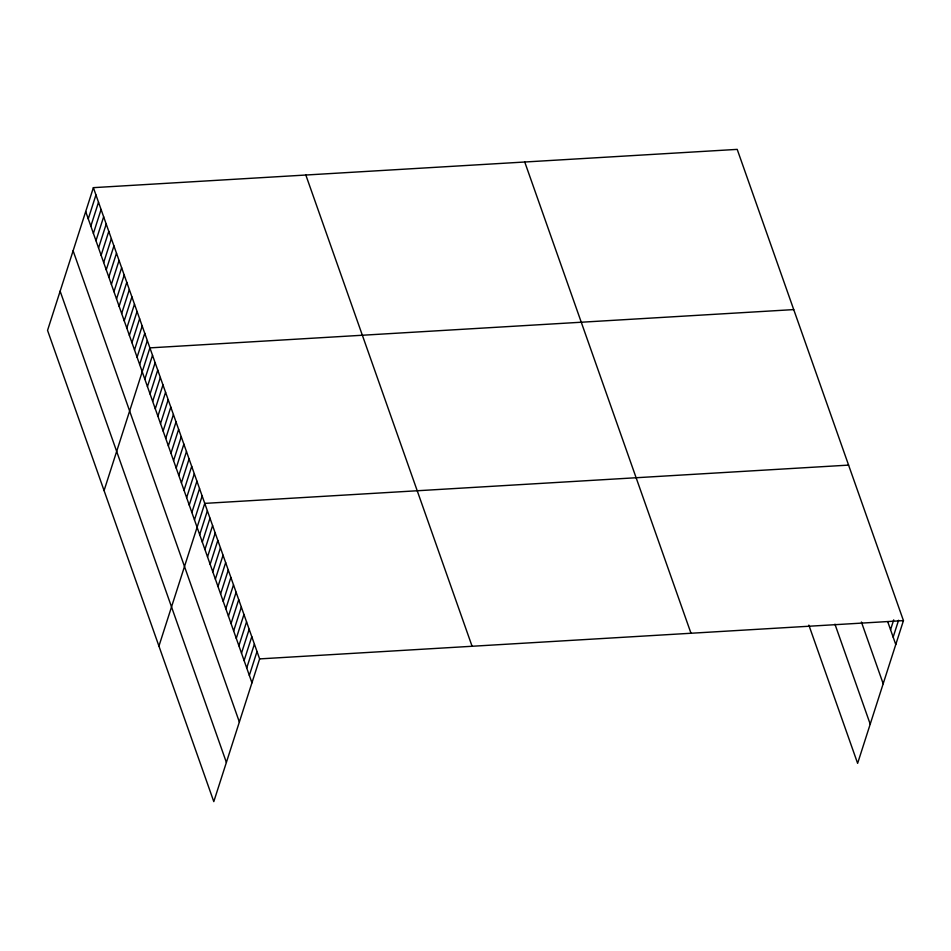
<?xml version="1.0" encoding="UTF-8"?>
<svg xmlns="http://www.w3.org/2000/svg" width="951" height="951" viewBox="0 0 951 951"><rect width="100%" height="100%" fill="white"/><g stroke="black" fill="none" stroke-linecap="round" stroke-linejoin="round"><path stroke-width="1.43" d="M93.376 187.656L47.55 330.377L213.797 801.622L259.623 658.9L93.376 187.656L737.203 149.378L903.45 620.623L857.624 763.344L808.861 625.116M88.265 218.849L95.944 194.943M90.832 226.136L98.512 202.218M93.4 233.411L101.079 209.505M95.98 240.698L103.647 216.792M98.547 247.973L106.215 224.067M101.115 255.26L108.794 231.355M103.683 262.547L111.362 238.642M106.25 269.822L113.93 245.917M108.818 277.11L116.498 253.204M111.386 284.397L119.065 260.479M113.965 291.672L121.633 267.766M116.533 298.959L124.201 275.053M119.101 306.246L126.78 282.328M121.669 313.521L129.348 289.615M124.236 320.808L131.916 296.902M126.804 328.095L134.483 304.177M129.372 335.37L137.051 311.464M131.951 342.657L139.619 318.751M134.519 349.944L142.186 326.027M137.087 357.219L144.766 333.314M139.654 364.506L147.334 340.601M104.075 490.597L149.901 347.876L793.728 309.598M144.837 379.187L152.517 355.282M147.453 386.593L155.12 362.688M150.056 393.999L157.735 370.094M152.671 401.405L160.35 377.499M155.286 408.811L162.966 384.905M157.902 416.217L165.569 392.311M160.517 423.623L168.184 399.717M163.12 431.029L170.8 407.123M165.736 438.435L173.415 414.529M168.351 445.841L176.03 421.935M170.966 453.247L178.633 429.341M173.569 460.653L181.249 436.747M176.185 468.058L183.864 444.153M178.8 475.464L186.479 451.547M181.415 482.87L189.083 458.953M184.019 490.276L191.698 466.359M186.634 497.682L194.313 473.764M189.249 505.076L196.928 481.17M191.864 512.482L199.544 488.576M194.48 519.888L202.147 495.982M158.936 646.109L204.762 503.388L848.589 465.11M199.698 534.7L207.377 510.794M202.313 542.106L209.993 518.2M204.929 549.512L212.596 525.606M207.532 556.917L215.211 533.012M210.147 564.323L217.827 540.418M212.762 571.729L220.442 547.824M215.378 579.135L223.045 555.229M217.993 586.541L225.66 562.635M220.596 593.947L228.276 570.041M223.212 601.353L230.891 577.447M225.827 608.759L233.506 584.841M228.442 616.165L236.11 592.247M231.045 623.571L238.725 599.653M233.661 630.977L241.34 607.059M236.276 638.383L243.955 614.465M238.891 645.777L246.559 621.871M241.495 653.182L249.174 629.277M244.11 660.588L251.789 636.683M246.725 667.994L254.404 644.089M249.34 675.4L257.02 651.494M890.552 629.717L893.714 619.874M893.155 637.122L898.576 620.242M259.623 658.9L903.45 620.623M887.937 622.311L895.771 644.528M861.416 622.025L883.182 683.733M834.942 624.165L870.213 724.139M524.738 162.003L690.985 633.247M305.83 175.02L472.088 646.264M85.697 211.562L251.956 682.806M73.108 250.779L239.367 722.023M60.139 291.172L226.386 762.417"/></g></svg>
